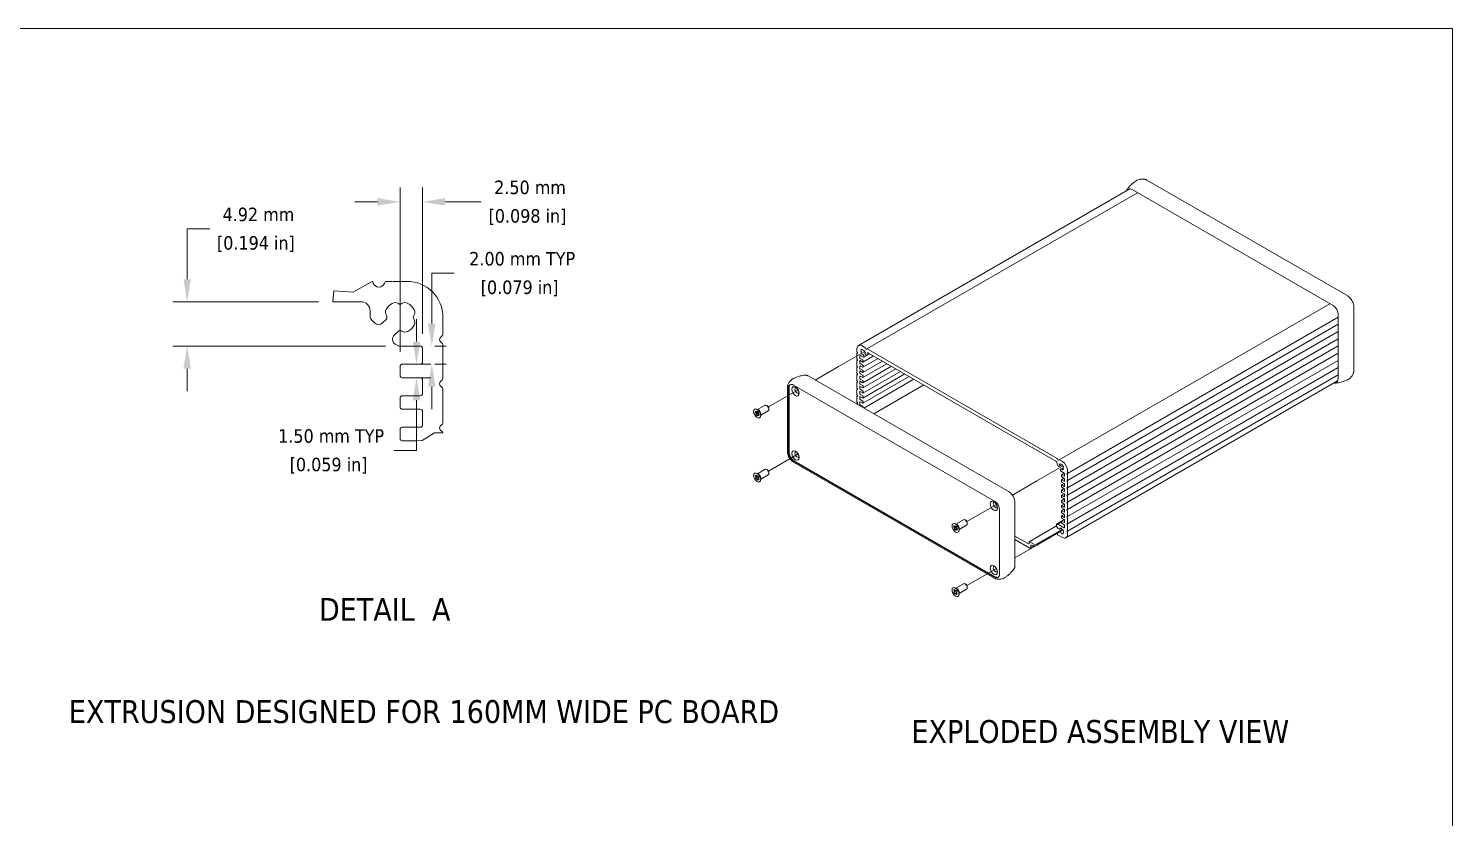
# Model space of a CAD drawing. Header units: millimetres. Extents: x 24 to 674, y 24 to 516.
# Drawn here: x 279.7 to 674.4, y 296.8 to 515.6 of the extents above; entities that cross this region are included whole.
import ezdxf

# ---------------------------------------------------------------- set-up
doc = ezdxf.new("R2010")
doc.units = ezdxf.units.MM
doc.header["$LTSCALE"] = 2.5
for name, color, linetype, lineweight in [('Break Line (ANSI)', 7, 'Continuous', 9), ('Dimension (ANSI)', 7, 'Continuous', 9), ('Sketch Geometry (ANSI)', 7, 'Continuous', 9), ('Symbol (ANSI)', 7, 'Continuous', 9), ('Tweak Trail (ANSI)', 7, 'Continuous', 9), ('Visible (ANSI)', 7, 'Continuous', 18)]:
    doc.layers.add(name, color=color, linetype=linetype, lineweight=lineweight)
doc.styles.add('Note Text (ANSI)', font='tahoma.ttf')
doc.styles.add('Text Style38', font='tahoma.ttf')
doc.dimstyles.new('Default - mm (ANSI)', dxfattribs={"dimscale": 2.5, "dimtxt": 1.5, "dimasz": 2.5, "dimexe": 1.6, "dimexo": 1.6002, "dimgap": 0.8, "dimtad": 0, "dimtih": 1, "dimtoh": 1, "dimrnd": 1e-08, "dimzin": 0, "dimdsep": 46, "dimtxsty": 'Note Text (ANSI)', "dimcen": 0.09, "dimdle": 10, "dimclrd": 256, "dimclre": 256, "dimclrt": 256, "dimadec": 1, "dimazin": 0, "dimtfac": 1, "dimtofl": 0, "dimtmove": 0, "dimatfit": 3, "dimfxl": 1, "dimtolj": 1, "dimtzin": 0, "dimlwd": -1, "dimlwe": -1, "dimarcsym": 0})

# ---------------------------------------------------------------- blocks, each defined once
blk = doc.blocks.new('*D18')
at = {"layer": 'Defpoints', "color": 0, "transparency": 16777216}
for p in [(323.64, 439.84), (364.04, 439.84), (382.64, 427.54)]:
    blk.add_point(p, dxfattribs=at)
at = {"layer": 'Dimension (ANSI)', "transparency": 16777216}
for p, q in [((323.64, 446.09), (323.64, 460.04)), ((323.64, 460.04), (329.89, 460.04)), ((360.04, 439.84), (319.64, 439.84)), ((378.64, 427.54), (319.64, 427.54)), ((323.64, 421.29), (323.64, 415.04))]:
    blk.add_line(p, q, dxfattribs=at)
for points in [[(322.6, 446.09), (324.68, 446.09), (323.64, 439.84)], [(322.6, 421.29), (324.68, 421.29), (323.64, 427.54)]]:
    blk.add_solid(points, dxfattribs=at)
at = {"layer": 'Dimension (ANSI)', "transparency": 16777216, "char_height": 3.75, "attachment_point": 2, "style": 'Note Text (ANSI)'}
for s, insert in [('\\A1; 4.92 mm', (342.69, 465.94)), ('\\A1;[0.194 in]', (342.69, 458.04))]:
    blk.add_mtext(s, dxfattribs=dict(at, insert=insert))
blk = doc.blocks.new('*D19')
at = {"layer": 'Defpoints', "color": 0, "transparency": 16777216}
for p in [(388.89, 467.53), (388.89, 426.92), (382.64, 421.92)]:
    blk.add_point(p, dxfattribs=at)
at = {"layer": 'Dimension (ANSI)', "transparency": 16777216}
for p, q in [((382.64, 425.92), (382.64, 471.53)), ((388.89, 430.92), (388.89, 471.53)), ((376.39, 467.53), (370.14, 467.53)), ((395.14, 467.53), (405.16, 467.53))]:
    blk.add_line(p, q, dxfattribs=at)
for points in [[(376.39, 468.57), (376.39, 466.49), (382.64, 467.53)], [(395.14, 468.57), (395.14, 466.49), (388.89, 467.53)]]:
    blk.add_solid(points, dxfattribs=at)
at = {"layer": 'Dimension (ANSI)', "transparency": 16777216, "char_height": 3.75, "attachment_point": 2, "style": 'Note Text (ANSI)'}
for s, insert in [('\\A1; 2.50 mm', (417.97, 473.44)), ('\\A1;[0.098 in]', (417.97, 465.53))]:
    blk.add_mtext(s, dxfattribs=dict(at, insert=insert))
blk = doc.blocks.new('*D20')
at = {"layer": 'Defpoints', "color": 0, "transparency": 16777216}
for p in [(388.27, 427.54), (388.27, 422.54), (391.43, 422.54)]:
    blk.add_point(p, dxfattribs=at)
at = {"layer": 'Dimension (ANSI)', "transparency": 16777216}
for p, q in [((391.43, 433.79), (391.43, 447.74)), ((391.43, 447.74), (397.68, 447.74)), ((392.27, 427.54), (395.43, 427.54)), ((392.27, 422.54), (395.43, 422.54)), ((391.43, 416.29), (391.43, 410.04))]:
    blk.add_line(p, q, dxfattribs=at)
for points in [[(390.39, 433.79), (392.48, 433.79), (391.43, 427.54)], [(390.39, 416.29), (392.48, 416.29), (391.43, 422.54)]]:
    blk.add_solid(points, dxfattribs=at)
at = {"layer": 'Dimension (ANSI)', "transparency": 16777216, "char_height": 3.75, "attachment_point": 2, "style": 'Note Text (ANSI)'}
for s, insert in [('\\A1; 2.00 mm TYP', (415.8, 453.65)), ('\\A1;[0.079 in]', (415.8, 445.74))]:
    blk.add_mtext(s, dxfattribs=dict(at, insert=insert))
blk = doc.blocks.new('*D21')
at = {"layer": 'Defpoints', "color": 0, "transparency": 16777216}
for p in [(383.27, 422.54), (383.27, 418.79), (387.21, 418.79)]:
    blk.add_point(p, dxfattribs=at)
at = {"layer": 'Dimension (ANSI)', "transparency": 16777216}
for p, q in [((387.21, 428.79), (387.21, 435.04)), ((387.27, 422.54), (391.21, 422.54)), ((387.27, 418.79), (391.21, 418.79)), ((387.21, 412.54), (387.21, 398.6)), ((387.21, 398.6), (380.96, 398.6))]:
    blk.add_line(p, q, dxfattribs=at)
for points in [[(386.17, 428.79), (388.25, 428.79), (387.21, 422.54)], [(386.17, 412.54), (388.25, 412.54), (387.21, 418.79)]]:
    blk.add_solid(points, dxfattribs=at)
at = {"layer": 'Dimension (ANSI)', "transparency": 16777216, "char_height": 3.75, "attachment_point": 2, "style": 'Note Text (ANSI)'}
for s, insert in [('\\A1; 1.50 mm TYP', (362.84, 404.5)), ('\\A1;[0.059 in]', (362.84, 396.6))]:
    blk.add_mtext(s, dxfattribs=dict(at, insert=insert))
blk = doc.blocks.new('Borders Default Border')
at = {"layer": 'Sketch Geometry (ANSI)', "flags": 128}
blk.add_lwpolyline([(9.65, 9.65), (9.65, 206.25), (269.75, 206.25), (269.75, 9.65), (9.65, 9.65)], dxfattribs=at)

msp = doc.modelspace()

# ---------------------------------------------------------------- linework, layer by layer
at = {"layer": 'Break Line (ANSI)'}
for p, q in [((364.043, 439.843), (364.29, 442.836)), ((364.29, 442.836), (369.634, 442.511)), ((369.634, 442.511), (373.065, 444.442)), ((373.065, 444.442), (374.905, 445.43)), ((380.364, 445.493), (380.819, 445.38)), ((380.819, 445.38), (380.961, 445.493)), ((392.174, 403.47), (388.736, 401.386)), ((394.537, 403.469), (392.174, 403.47)), ((388.736, 401.386), (387.014, 401.293))]:
    msp.add_line(p, q, dxfattribs=at)
at = {"layer": 'Tweak Trail (ANSI)'}
for p, q in [((511.282, 425.976), (504.211, 421.894)), ((504.211, 421.894), (497.719, 418.145)), ((492.959, 415.397), (484.774, 410.672)), ((492.959, 397.63), (484.774, 392.905)), ((566.26, 394.235), (559.189, 390.152)), ((559.189, 390.152), (552.386, 386.225)), ((547.936, 383.656), (539.752, 378.93)), ((566.26, 376.468), (559.189, 372.385)), ((559.189, 372.385), (553.031, 368.83)), ((547.936, 365.889), (539.752, 361.163))]:
    msp.add_line(p, q, dxfattribs=at)
at = {"layer": 'Visible (ANSI)'}
for p, q in [((584.959, 471.127), (509.712, 427.683)), ((512.052, 426.78), (587.054, 470.082)), ((641.263, 438.785), (585.578, 470.935)), ((645.308, 441.441), (589.623, 473.591)), ((380.364, 445.493), (378.902, 445.493)), ((384.566, 445.493), (380.961, 445.493)), ((371.841, 439.843), (364.043, 439.843)), ((640.363, 439.304), (565.361, 396.002)), ((647, 420.699), (647, 438.511)), ((374.341, 437.343), (374.341, 435.879)), ((374.81, 434.748), (375.56, 433.998)), ((377.823, 433.998), (378.775, 434.95)), ((394.541, 430.789), (394.541, 435.518)), ((642.677, 435.601), (567.609, 392.26)), ((642.677, 418.524), (642.677, 436.335)), ((382.098, 431.627), (381.033, 430.561)), ((642.677, 433.6), (567.609, 390.26)), ((642.677, 431.6), (567.609, 388.259)), ((381.34, 428.059), (381.817, 427.772)), ((382.641, 427.543), (388.266, 427.543)), ((388.891, 426.918), (388.891, 423.168)), ((394.541, 418.539), (394.541, 427.898)), ((509.299, 426.77), (509.299, 425.998)), ((511.511, 427.122), (510.71, 427.585)), ((512.115, 426.773), (564.82, 396.344)), ((642.677, 429.599), (567.609, 386.259)), ((642.677, 427.599), (567.609, 384.259)), ((388.266, 422.543), (383.266, 422.543)), ((509.299, 425.526), (509.299, 423.998)), ((509.299, 423.525), (509.299, 421.997)), ((509.325, 425.583), (509.427, 425.642)), ((509.325, 423.583), (509.427, 423.642)), ((510.098, 424.292), (510.098, 424.905)), ((510.098, 422.863), (510.098, 423.476)), ((510.186, 424.956), (510.982, 424.496)), ((510.894, 423.731), (510.186, 424.139)), ((510.186, 423.527), (510.894, 423.118)), ((510.894, 422.302), (510.186, 422.71)), ((510.956, 423.112), (513.907, 424.816)), ((510.956, 421.683), (515.145, 424.102)), ((510.956, 420.255), (516.382, 423.387)), ((510.956, 418.826), (517.619, 422.673)), ((510.982, 423.169), (510.982, 423.578)), ((511.209, 424.858), (511.059, 425.119)), ((511.098, 424.466), (511.166, 424.474)), ((512.842, 425.431), (511.209, 424.488)), ((511.529, 425.39), (511.663, 425.157)), ((511.983, 424.972), (512.089, 425.033)), ((512.81, 425.449), (512.089, 425.033)), ((512.156, 425.18), (512.156, 425.419)), ((512.509, 425.623), (564.425, 395.649)), ((642.677, 425.598), (567.609, 382.258)), ((642.677, 423.598), (567.609, 380.258)), ((382.641, 421.918), (382.641, 419.418)), ((383.266, 418.793), (388.266, 418.793)), ((495.755, 419.28), (551.44, 387.13)), ((509.299, 421.525), (509.299, 419.997)), ((509.299, 419.525), (509.299, 417.996)), ((509.325, 421.582), (509.427, 421.641)), ((509.325, 419.582), (509.427, 419.641)), ((510.098, 421.434), (510.098, 422.047)), ((510.098, 420.006), (510.098, 420.618)), ((510.098, 418.577), (510.098, 419.189)), ((510.186, 422.098), (510.894, 421.69)), ((510.894, 420.873), (510.186, 421.281)), ((510.186, 420.669), (510.894, 420.261)), ((510.894, 419.444), (510.186, 419.852)), ((510.186, 419.24), (510.894, 418.832)), ((510.894, 418.015), (510.186, 418.424)), ((510.956, 417.397), (518.857, 421.958)), ((510.956, 415.968), (520.094, 421.244)), ((510.956, 414.539), (521.332, 420.529)), ((510.956, 413.11), (522.569, 419.815)), ((510.956, 411.681), (523.807, 419.101)), ((510.982, 421.741), (510.982, 422.149)), ((510.982, 420.312), (510.982, 420.72)), ((510.982, 418.883), (510.982, 419.291)), ((642.677, 421.598), (567.609, 378.257)), ((642.677, 419.597), (567.609, 376.257)), ((388.891, 418.168), (388.891, 414.418)), ((394.541, 406.289), (394.541, 415.648)), ((490.038, 398.284), (490.038, 416.095)), ((490.296, 398.111), (490.296, 415.923)), ((490.472, 398.213), (490.472, 416.025)), ((491.71, 416.74), (547.394, 384.59)), ((509.299, 417.524), (509.299, 415.996)), ((509.299, 415.524), (509.299, 413.995)), ((509.325, 417.581), (509.427, 417.641)), ((509.325, 415.581), (509.427, 415.64)), ((510.098, 417.148), (510.098, 417.76)), ((510.098, 415.719), (510.098, 416.331)), ((510.098, 414.29), (510.098, 414.902)), ((510.186, 417.811), (510.894, 417.403)), ((510.894, 416.586), (510.186, 416.995)), ((510.186, 416.382), (510.894, 415.974)), ((510.894, 415.158), (510.186, 415.566)), ((510.186, 414.953), (510.894, 414.545)), ((510.982, 417.454), (510.982, 417.862)), ((510.982, 416.025), (510.982, 416.433)), ((510.982, 414.596), (510.982, 415.005)), ((511.173, 410.378), (525.044, 418.386)), ((527.825, 416.78), (513.954, 408.772)), ((567.222, 374.41), (642.534, 417.891)), ((382.641, 413.168), (382.641, 410.668)), ((388.266, 413.793), (383.266, 413.793)), ((481.753, 409.938), (483.848, 411.147)), ((484.462, 411.002), (484.285, 411.104)), ((509.299, 413.523), (509.299, 411.995)), ((509.299, 411.523), (509.299, 411.46)), ((509.325, 413.581), (509.427, 413.64)), ((509.325, 411.58), (509.427, 411.639)), ((510.098, 412.861), (510.098, 413.474)), ((510.098, 411.432), (510.098, 412.045)), ((510.894, 413.729), (510.186, 414.137)), ((510.186, 413.525), (510.894, 413.116)), ((510.894, 412.3), (510.186, 412.708)), ((510.186, 412.096), (510.894, 411.687)), ((510.894, 410.871), (510.186, 411.279)), ((510.982, 413.167), (510.982, 413.576)), ((510.982, 411.739), (510.982, 412.147)), ((510.982, 410.488), (510.982, 410.718)), ((383.266, 410.043), (388.266, 410.043)), ((388.891, 409.418), (388.891, 405.668)), ((481.404, 408.875), (481.103, 409.185)), ((481.233, 409.491), (481.533, 409.181)), ((481.286, 408.596), (481.404, 408.875)), ((481.404, 408.875), (481.938, 409.183)), ((481.964, 409.846), (481.514, 410.042)), ((481.533, 409.181), (481.652, 409.46)), ((481.533, 409.181), (481.806, 409.338)), ((481.733, 408.536), (481.615, 408.257)), ((481.733, 408.536), (482.006, 408.694)), ((482.034, 408.226), (481.733, 408.536)), ((481.981, 409.121), (481.863, 408.841)), ((481.863, 408.841), (482.163, 408.531)), ((482.654, 408.651), (482.598, 408.163)), ((482.628, 408.422), (484.723, 409.631)), ((484.904, 410.236), (484.904, 410.032)), ((382.641, 404.418), (382.641, 401.918)), ((388.266, 405.043), (383.266, 405.043)), ((383.266, 401.293), (387.014, 401.293)), ((547.394, 363.512), (491.71, 395.662)), ((547.415, 363.203), (491.73, 395.353)), ((547.571, 363.614), (491.887, 395.764)), ((564.779, 394.798), (564.779, 395.037)), ((565.424, 395.996), (566.225, 395.533)), ((481.387, 391.188), (481.125, 391.558)), ((481.198, 390.994), (481.387, 391.188)), ((481.331, 391.769), (481.594, 391.399)), ((481.387, 391.188), (481.89, 391.479)), ((481.673, 390.783), (481.484, 390.59)), ((481.964, 392.079), (481.514, 392.275)), ((481.594, 391.399), (481.783, 391.593)), ((481.594, 391.399), (481.837, 391.54)), ((481.673, 390.783), (481.927, 390.93)), ((481.935, 390.414), (481.673, 390.783)), ((481.753, 392.171), (483.848, 393.38)), ((482.069, 391.188), (481.88, 390.995)), ((481.88, 390.995), (482.142, 390.625)), ((482.654, 390.884), (482.598, 390.396)), ((482.628, 390.655), (484.723, 391.865)), ((484.462, 393.235), (484.285, 393.337)), ((484.904, 392.469), (484.904, 392.265)), ((564.951, 394.391), (564.845, 394.575)), ((565.406, 394.284), (565.271, 394.207)), ((566.024, 394.641), (565.406, 394.284)), ((565.725, 393.383), (565.876, 393.47)), ((565.836, 392.864), (565.768, 392.949)), ((566.494, 393.827), (565.876, 393.47)), ((566.748, 392.3), (565.952, 392.759)), ((565.952, 391.432), (565.952, 391.841)), ((566.711, 392.321), (565.978, 391.898)), ((566.711, 390.892), (565.978, 390.469)), ((566.041, 391.892), (566.748, 391.483)), ((566.748, 390.871), (566.041, 391.279)), ((566.836, 391.534), (566.836, 392.147)), ((567.635, 393.09), (567.635, 392.317)), ((567.635, 391.845), (567.635, 390.317)), ((565.952, 390.003), (565.952, 390.412)), ((565.952, 388.575), (565.952, 388.983)), ((565.952, 387.146), (565.952, 387.554)), ((566.711, 389.463), (565.978, 389.04)), ((566.711, 388.034), (565.978, 387.611)), ((566.041, 390.463), (566.748, 390.054)), ((566.748, 389.442), (566.041, 389.85)), ((566.041, 389.034), (566.748, 388.626)), ((566.748, 388.013), (566.041, 388.421)), ((566.041, 387.605), (566.748, 387.197)), ((566.748, 386.584), (566.041, 386.993)), ((566.836, 390.105), (566.836, 390.718)), ((566.836, 388.677), (566.836, 389.289)), ((566.836, 387.248), (566.836, 387.86)), ((567.635, 389.845), (567.635, 388.317)), ((567.635, 387.844), (567.635, 386.316)), ((553.031, 384.374), (553.031, 366.562)), ((565.952, 385.717), (565.952, 386.125)), ((565.952, 384.288), (565.952, 384.696)), ((565.952, 382.859), (565.952, 383.267)), ((566.711, 386.605), (565.978, 386.182)), ((566.711, 385.177), (565.978, 384.753)), ((566.711, 383.748), (565.978, 383.325)), ((566.041, 386.176), (566.748, 385.768)), ((566.748, 385.155), (566.041, 385.564)), ((566.041, 384.747), (566.748, 384.339)), ((566.748, 383.727), (566.041, 384.135)), ((566.041, 383.318), (566.748, 382.91)), ((566.836, 385.819), (566.836, 386.431)), ((566.836, 384.39), (566.836, 385.002)), ((566.836, 382.961), (566.836, 383.573)), ((567.635, 385.844), (567.635, 384.316)), ((567.635, 383.844), (567.635, 382.315)), ((536.731, 378.196), (538.825, 379.406)), ((539.439, 379.26), (539.263, 379.362)), ((548.809, 382.141), (548.809, 364.329)), ((565.952, 378.966), (564.645, 378.211)), ((565.952, 381.43), (565.952, 381.838)), ((565.952, 380.001), (565.952, 380.41)), ((565.952, 378.572), (565.952, 378.981)), ((566.711, 382.319), (565.978, 381.896)), ((566.711, 380.89), (565.978, 380.467)), ((566.711, 379.461), (565.978, 379.038)), ((566.748, 382.298), (566.041, 382.706)), ((566.041, 381.889), (566.748, 381.481)), ((566.748, 380.869), (566.041, 381.277)), ((566.041, 380.461), (566.748, 380.052)), ((566.748, 379.44), (566.041, 379.848)), ((566.041, 379.032), (566.748, 378.623)), ((566.836, 381.532), (566.836, 382.145)), ((566.836, 380.103), (566.836, 380.716)), ((566.836, 378.674), (566.836, 379.287)), ((567.635, 381.843), (567.635, 380.315)), ((567.635, 379.843), (567.635, 378.315)), ((536.381, 377.138), (536.081, 377.452)), ((536.215, 377.753), (536.514, 377.439)), ((536.259, 376.863), (536.381, 377.138)), ((536.381, 377.138), (536.913, 377.446)), ((536.942, 378.105), (536.491, 378.3)), ((536.514, 377.439), (536.636, 377.714)), ((536.514, 377.439), (536.785, 377.595)), ((536.708, 376.795), (536.586, 376.52)), ((536.708, 376.795), (536.979, 376.952)), ((537.007, 376.481), (536.708, 376.795)), ((536.963, 377.371), (536.841, 377.096)), ((536.841, 377.096), (537.141, 376.782)), ((537.632, 376.909), (537.576, 376.422)), ((537.606, 376.681), (539.7, 377.89)), ((539.881, 378.495), (539.881, 378.291)), ((557.056, 373.312), (564.62, 377.678)), ((557.494, 371.66), (564.62, 375.774)), ((558.252, 372.126), (566.182, 376.705)), ((564.62, 377.67), (564.62, 378.154)), ((564.62, 375.784), (564.62, 375.803)), ((564.947, 377.06), (564.645, 377.583)), ((564.708, 378.205), (564.818, 378.142)), ((566.225, 374.508), (564.922, 375.261)), ((564.99, 378.133), (565.952, 378.689)), ((565.375, 376.783), (565.01, 376.994)), ((565.15, 378.117), (566.748, 377.195)), ((565.199, 376.137), (565.889, 375.739)), ((565.457, 376.775), (565.915, 377.039)), ((566.748, 378.011), (566.041, 378.419)), ((566.46, 375.823), (566.551, 375.875)), ((566.836, 377.246), (566.836, 377.858)), ((567.635, 377.842), (567.635, 376.314)), ((567.635, 375.842), (567.635, 375.323)), ((553.031, 374.883), (556.81, 372.702)), ((557.218, 371.543), (553.031, 373.961)), ((556.99, 372.806), (556.99, 373.165)), ((557.216, 373.296), (558.047, 372.816)), ((557.281, 371.537), (557.494, 371.66)), ((557.52, 372.243), (557.52, 371.718)), ((558.047, 372.147), (557.7, 372.347)), ((536.361, 359.479), (536.121, 359.868)), ((536.145, 359.327), (536.361, 359.479)), ((536.358, 360.034), (536.598, 359.646)), ((536.361, 359.479), (536.848, 359.761)), ((536.942, 360.338), (536.491, 360.533)), ((536.598, 359.646), (536.815, 359.798)), ((536.598, 359.646), (536.831, 359.78)), ((536.624, 359.054), (536.874, 359.199)), ((536.731, 360.429), (538.825, 361.639)), ((537.077, 359.373), (536.861, 359.221)), ((536.861, 359.221), (537.101, 358.832)), ((537.606, 358.914), (539.7, 360.123)), ((539.439, 361.493), (539.263, 361.595)), ((539.881, 360.728), (539.881, 360.524)), ((536.624, 359.054), (536.407, 358.902)), ((536.864, 358.666), (536.624, 359.054)), ((537.632, 359.142), (537.576, 358.655))]:
    msp.add_line(p, q, dxfattribs=at)
for centre, radius, start, end in [((374.631, 444.868), 0.625, 16.31386, 64.02107), ((376.766, 445.493), 1.6, 196.31386, 343.68614), ((378.902, 444.868), 0.625, 90, 163.68614), ((384.566, 435.518), 9.975, 0, 90), ((371.841, 437.343), 2.5, 0, 90), ((382.666, 435.518), 4.45, 119.19337, 150.61261), ((381.276, 438.006), 1.6, 55.02338, 119.19337), ((382.666, 439.993), 0.825, 235.02338, 304.97662), ((384.057, 438.006), 1.6, 60.80663, 124.97662), ((382.666, 435.518), 4.45, 29.19337, 60.80663), ((375.941, 435.879), 1.6, 180, 225), ((380.183, 436.917), 1.6, 150.61261, 214.7826), ((378.191, 435.533), 0.825, 315, 34.7826), ((387.141, 435.518), 0.825, 145.02338, 214.97662), ((385.154, 436.908), 1.6, 325.02338, 29.19337), ((385.154, 434.128), 1.6, 330.80663, 34.97662), ((376.691, 435.129), 1.6, 225, 315), ((382.164, 429.43), 1.6, 135, 239), ((382.682, 431.043), 0.825, 55.2174, 135), ((384.065, 433.035), 1.6, 235.2174, 299.38739), ((382.666, 435.518), 4.45, 299.38739, 330.80663), ((393.916, 430.789), 0.625, 293.37987, 0), ((382.641, 429.143), 1.6, 239, 270), ((388.266, 426.918), 0.625, 0, 90), ((394.541, 429.343), 0.95, 113.37987, 246.62013), ((393.916, 427.898), 0.625, 0, 66.62013), ((383.266, 421.918), 0.625, 90, 180), ((388.266, 423.168), 0.625, 270, 0), ((383.266, 419.418), 0.625, 180, 270), ((388.266, 418.168), 0.625, 0, 90), ((393.916, 418.539), 0.625, 293.37987, 0), ((394.541, 417.093), 0.95, 113.37987, 246.62013), ((393.916, 415.648), 0.625, 0, 66.62013), ((383.266, 413.168), 0.625, 90, 180), ((383.266, 410.668), 0.625, 180, 270), ((388.266, 414.418), 0.625, 270, 0), ((388.266, 409.418), 0.625, 0, 90), ((383.266, 404.418), 0.625, 90, 180), ((388.266, 405.668), 0.625, 270, 0), ((394.541, 404.843), 0.95, 113.37987, 246.62013), ((393.916, 406.289), 0.625, 293.37987, 0), ((393.916, 403.398), 0.625, 6.57719, 66.62013), ((383.266, 401.918), 0.625, 180, 270)]:
    msp.add_arc(centre, radius, start, end, dxfattribs=at)
for centre, major_axis, start_param, end_param in [((585.578, 469.302), (-1, 1.732), 5.4977871, 6.6153126), ((641.263, 437.152), (-1, 1.732), 3.9269908, 5.4977871), ((510.71, 425.956), (-0.998, 1.728), 5.4977871, 7.0685835), ((510.627, 426.231), (-0.16, 0.277), 0.2758778, 1.3958553), ((510.978, 425.801), (-0.445, 0.771), 6.0073075, 6.5590631), ((510.782, 426.32), (-0.16, 0.277), 4.88733, 6.0073075), ((510.978, 426.531), (0.083, -0.143), 4.88733, 6.1082443), ((511.175, 426.093), (-0.16, 0.277), 4.9882667, 6.1082443), ((511.511, 427.02), (-0.063, 0.108), 4.2117214, 5.4977871), ((511.813, 426.948), (0.16, -0.277), 4.2117214, 6.7838529), ((512.115, 426.671), (-0.063, 0.108), 5.4977871, 6.7838529), ((509.387, 425.947), (0.063, -0.108), 3.9269908, 5.0897315), ((509.387, 425.475), (-0.063, 0.108), 5.9058428, 7.0685835), ((509.387, 423.946), (0.063, -0.108), 3.9269908, 5.0897315), ((509.387, 423.474), (-0.063, 0.108), 5.9058428, 7.0685835), ((509.299, 425.762), (0.095, -0.165), 5.9058428, 8.2313241), ((509.299, 423.761), (0.095, -0.165), 5.9058428, 8.2313241), ((510.186, 424.854), (-0.062, 0.108), 5.4977871, 7.0685835), ((510.186, 424.241), (-0.062, 0.108), 0.7853982, 2.3561945), ((510.186, 423.425), (-0.062, 0.108), 5.4977871, 7.0685835), ((510.186, 422.812), (-0.062, 0.108), 0.7853982, 2.3561945), ((510.627, 425.777), (-0.16, 0.277), 0.174941, 1.2949186), ((510.978, 425.801), (-0.445, 0.771), 1.2949186, 1.8432878), ((510.346, 426.166), (0.083, -0.143), 0.174941, 1.3958553), ((510.781, 425.509), (0.16, -0.277), 4.9848804, 6.104858), ((510.894, 423.629), (-0.063, 0.108), 3.9269908, 5.4977871), ((510.894, 423.221), (0.063, -0.108), 5.4977871, 7.0685835), ((510.976, 425.071), (-0.082, 0.143), 4.712389, 6.104858), ((510.982, 424.758), (0.16, -0.277), 5.4977871, 6.0388392), ((511.049, 424.765), (0.16, -0.277), 6.0388392, 7.8539816), ((510.978, 425.801), (0.445, -0.771), 1.2983049, 1.8466741), ((511.611, 425.438), (-0.083, 0.143), 0.1783273, 1.5707963), ((511.33, 425.826), (0.16, -0.277), 0.1783273, 1.2983049), ((511.823, 425.249), (0.16, -0.277), 4.712389, 6.2831853), ((511.929, 425.311), (0.16, -0.277), 0, 0.7853982), ((512.509, 425.215), (-0.25, 0.433), 5.4977871, 7.0685835), ((509.387, 421.946), (0.063, -0.108), 3.9269908, 5.0897315), ((509.387, 421.474), (-0.063, 0.108), 5.9058428, 7.0685835), ((509.387, 419.946), (0.063, -0.108), 3.9269908, 5.0897315), ((509.387, 419.473), (-0.063, 0.108), 5.9058428, 7.0685835), ((509.299, 421.761), (0.095, -0.165), 5.9058428, 8.2313241), ((509.299, 419.761), (0.095, -0.165), 5.9058428, 8.2313241), ((510.186, 421.996), (-0.062, 0.108), 5.4977871, 7.0685835), ((510.186, 421.383), (-0.062, 0.108), 0.7853982, 2.3561945), ((510.186, 420.567), (-0.062, 0.108), 5.4977871, 7.0685835), ((510.186, 419.955), (-0.062, 0.108), 0.7853982, 2.3561945), ((510.186, 419.138), (-0.062, 0.108), 5.4977871, 7.0685835), ((510.186, 418.526), (-0.062, 0.108), 0.7853982, 2.3561945), ((510.894, 422.2), (-0.063, 0.108), 3.9269908, 5.4977871), ((510.894, 421.792), (0.063, -0.108), 5.4977871, 7.0685835), ((510.894, 420.771), (-0.063, 0.108), 3.9269908, 5.4977871), ((510.894, 420.363), (0.063, -0.108), 5.4977871, 7.0685835), ((510.894, 419.342), (-0.063, 0.108), 3.9269908, 5.4977871), ((510.894, 418.934), (0.062, -0.108), 5.4977871, 7.0685835), ((641.263, 419.34), (1, -1.732), 5.951058, 7.0685835), ((491.71, 415.107), (-1, 1.732), 5.4977871, 7.0685835), ((491.887, 415.209), (-1, 1.732), 0.0885038, 0.7853982), ((492.698, 415.246), (-0.437, 0.758), 5.989656, 9.7183073), ((493.301, 415.594), (0.438, -0.758), 4.1803734, 5.2444045), ((509.387, 417.945), (0.063, -0.108), 3.9269908, 5.0897315), ((509.387, 417.473), (-0.063, 0.108), 5.9058428, 7.0685835), ((509.387, 415.945), (0.063, -0.108), 3.9269908, 5.0897315), ((509.387, 415.473), (-0.063, 0.108), 5.9058428, 7.0685835), ((509.299, 417.76), (0.095, -0.165), 5.9058428, 8.2313241), ((509.299, 415.76), (0.095, -0.165), 5.9058428, 8.2313241), ((510.186, 417.709), (-0.062, 0.108), 5.4977871, 7.0685835), ((510.186, 417.097), (-0.062, 0.108), 0.7853982, 2.3561945), ((510.186, 416.28), (-0.063, 0.108), 5.4977871, 7.0685835), ((510.186, 415.668), (-0.062, 0.108), 0.7853982, 2.3561945), ((510.186, 414.851), (-0.062, 0.108), 5.4977871, 7.0685835), ((510.894, 417.913), (-0.063, 0.108), 3.9269908, 5.4977871), ((510.894, 417.505), (0.062, -0.108), 5.4977871, 7.0685835), ((510.894, 416.484), (-0.063, 0.108), 3.9269908, 5.4977871), ((510.894, 416.076), (0.062, -0.108), 5.4977871, 7.0685835), ((510.894, 415.056), (-0.063, 0.108), 3.9269908, 5.4977871), ((510.894, 414.647), (0.063, -0.108), 5.4977871, 7.0685835), ((484.285, 410.389), (-0.437, 0.758), 3.1415927, 6.2831853), ((484.462, 410.491), (-0.313, 0.541), 3.9269908, 5.4977871), ((509.387, 413.944), (0.063, -0.108), 3.9269908, 5.0897315), ((509.387, 413.472), (-0.063, 0.108), 5.9058428, 7.0685835), ((509.387, 411.944), (0.063, -0.108), 3.9269908, 5.0897315), ((509.387, 411.472), (-0.062, 0.108), 5.9058428, 7.0685835), ((509.299, 413.759), (0.095, -0.165), 5.9058428, 8.2313241), ((509.299, 411.759), (0.095, -0.165), 5.9058428, 8.2313241), ((510.186, 414.239), (-0.062, 0.108), 0.7853982, 2.3561945), ((510.186, 413.423), (-0.063, 0.108), 5.4977871, 7.0685835), ((510.186, 412.81), (-0.062, 0.108), 0.7853982, 2.3561945), ((510.186, 411.994), (-0.062, 0.108), 5.4977871, 7.0685835), ((510.186, 411.381), (-0.062, 0.108), 0.7853982, 2.3561945), ((510.894, 413.627), (-0.063, 0.108), 3.9269908, 5.4977871), ((510.894, 413.218), (0.062, -0.108), 5.4977871, 7.0685835), ((510.894, 412.198), (-0.063, 0.108), 3.9269908, 5.4977871), ((510.894, 411.79), (0.063, -0.108), 5.4977871, 7.0685835), ((510.894, 410.769), (-0.063, 0.108), 3.9269908, 5.4977871), ((481.633, 408.858), (-0.375, 0.65), 0.071556, 0.7512298), ((481.633, 408.858), (-0.375, 0.65), 1.6423523, 2.3220262), ((481.633, 408.858), (0.375, -0.65), 1.6423523, 2.3220262), ((482.04, 409.093), (-0.438, 0.758), 3.803571, 5.6212069), ((481.633, 408.858), (0.375, -0.65), 0.071556, 0.7512298), ((491.71, 397.295), (-1, 1.732), 0.7853982, 2.3561945), ((491.887, 397.397), (-1, 1.732), 0.7853982, 2.3561945), ((492.698, 397.479), (-0.437, 0.758), 5.989656, 9.7183073), ((493.301, 397.827), (0.438, -0.758), 4.1803734, 5.2444045), ((564.425, 395.241), (-0.25, 0.433), 3.9269908, 5.4977871), ((565.005, 394.667), (-0.16, 0.277), 0.7853982, 1.5707963), ((564.82, 396.242), (0.062, -0.108), 1.0701287, 2.3561945), ((565.122, 396.17), (0.16, -0.277), 4.2117214, 6.7838529), ((565.424, 395.894), (-0.063, 0.108), 5.4977871, 6.7838529), ((565.605, 394.49), (-0.16, 0.277), 0.2724914, 1.392469), ((565.956, 394.059), (-0.445, 0.771), 6.0073075, 6.5556768), ((565.759, 394.579), (-0.16, 0.277), 4.88733, 6.0073075), ((565.956, 394.79), (0.083, -0.143), 4.88733, 6.1082443), ((566.225, 393.904), (0.997, -1.728), 0.7853982, 2.3561945), ((481.633, 391.091), (-0.375, 0.65), 6.1035832, 6.783257), ((481.633, 391.091), (-0.375, 0.65), 1.3911942, 2.0708681), ((481.633, 391.091), (0.375, -0.65), 1.3911942, 2.0708681), ((482.04, 391.326), (-0.438, 0.758), 3.803571, 5.6212069), ((484.285, 392.622), (-0.438, 0.758), 3.1415927, 6.2831853), ((484.462, 392.724), (-0.313, 0.541), 3.9269908, 5.4977871), ((565.111, 394.484), (0.16, -0.277), 4.712389, 6.2831853), ((565.323, 394.427), (0.083, -0.143), 0, 1.392469), ((565.885, 393.106), (-0.16, 0.277), 0, 1.8151424), ((565.952, 393.02), (-0.16, 0.277), 1.8151424, 2.3561945), ((565.958, 393.327), (-0.083, 0.143), 4.8907163, 6.2831853), ((566.041, 391.789), (-0.063, 0.108), 5.4977871, 7.0685835), ((566.041, 391.381), (-0.062, 0.108), 0.7853982, 2.3561945), ((566.153, 394.352), (-0.16, 0.277), 4.9882667, 6.1082443), ((566.154, 393.54), (0.16, -0.277), 4.8907163, 6.0106939), ((565.956, 394.059), (-0.445, 0.771), 4.4365112, 4.9882667), ((565.956, 394.059), (0.445, -0.771), 6.0106939, 6.5590631), ((566.589, 393.694), (-0.083, 0.143), 0.174941, 1.3958553), ((566.308, 394.083), (0.16, -0.277), 0.174941, 1.2949186), ((566.308, 393.629), (0.16, -0.277), 0.2758778, 1.3958553), ((566.748, 392.198), (-0.063, 0.108), 3.9269908, 5.4977871), ((566.748, 391.585), (0.062, -0.108), 5.4977871, 7.0685835), ((566.748, 390.769), (-0.063, 0.108), 3.9269908, 5.4977871), ((567.635, 392.081), (-0.095, 0.165), 5.9058428, 8.2313241), ((567.547, 392.368), (0.063, -0.108), 5.9058428, 7.0685835), ((567.547, 391.896), (0.063, -0.108), 0.7853982, 1.9481388), ((481.633, 391.091), (0.375, -0.65), 6.1035832, 6.783257), ((566.041, 390.361), (-0.063, 0.108), 5.4977871, 7.0685835), ((566.041, 389.952), (-0.062, 0.108), 0.7853982, 2.3561945), ((566.041, 388.932), (-0.063, 0.108), 5.4977871, 7.0685835), ((566.041, 388.523), (-0.062, 0.108), 0.7853982, 2.3561945), ((566.041, 387.503), (-0.062, 0.108), 5.4977871, 7.0685835), ((566.041, 387.095), (-0.062, 0.108), 0.7853982, 2.3561945), ((566.748, 390.156), (0.062, -0.108), 5.4977871, 7.0685835), ((566.748, 389.34), (-0.063, 0.108), 3.9269908, 5.4977871), ((566.748, 388.728), (0.063, -0.108), 5.4977871, 7.0685835), ((566.748, 387.911), (-0.063, 0.108), 3.9269908, 5.4977871), ((566.748, 387.299), (0.062, -0.108), 5.4977871, 7.0685835), ((567.635, 390.081), (-0.095, 0.165), 5.9058428, 8.2313241), ((567.635, 388.081), (-0.095, 0.165), 5.9058428, 8.2313241), ((567.547, 390.368), (0.062, -0.108), 5.9058428, 7.0685835), ((567.547, 389.896), (0.063, -0.108), 0.7853982, 1.9481388), ((567.547, 388.368), (0.063, -0.108), 5.9058428, 7.0685835), ((567.547, 387.895), (0.063, -0.108), 0.7853982, 1.9481388), ((547.675, 383.505), (-0.437, 0.758), 5.989656, 9.7183073), ((547.394, 382.957), (1, -1.732), 0.7853982, 2.3561945), ((548.278, 383.853), (0.438, -0.758), 4.1803734, 5.2444045), ((566.041, 386.074), (-0.063, 0.108), 5.4977871, 7.0685835), ((566.041, 385.666), (-0.062, 0.108), 0.7853982, 2.3561945), ((566.041, 384.645), (-0.062, 0.108), 5.4977871, 7.0685835), ((566.041, 384.237), (-0.062, 0.108), 0.7853982, 2.3561945), ((566.041, 383.216), (-0.062, 0.108), 5.4977871, 7.0685835), ((566.748, 386.482), (-0.063, 0.108), 3.9269908, 5.4977871), ((566.748, 385.87), (0.062, -0.108), 5.4977871, 7.0685835), ((566.748, 385.053), (-0.063, 0.108), 3.9269908, 5.4977871), ((566.748, 384.441), (0.062, -0.108), 5.4977871, 7.0685835), ((566.748, 383.625), (-0.063, 0.108), 3.9269908, 5.4977871), ((566.748, 383.012), (0.062, -0.108), 5.4977871, 7.0685835), ((567.635, 386.08), (-0.095, 0.165), 5.9058428, 8.2313241), ((567.635, 384.08), (-0.095, 0.165), 5.9058428, 8.2313241), ((567.547, 386.367), (0.063, -0.108), 5.9058428, 7.0685835), ((567.547, 385.895), (0.063, -0.108), 0.7853982, 1.9481388), ((567.547, 384.367), (0.063, -0.108), 5.9058428, 7.0685835), ((567.547, 383.895), (0.063, -0.108), 0.7853982, 1.9481388), ((539.263, 378.648), (-0.437, 0.758), 3.1415927, 6.2831853), ((539.439, 378.75), (-0.313, 0.541), 3.9269908, 5.4977871), ((566.041, 382.808), (-0.062, 0.108), 0.7853982, 2.3561945), ((566.041, 381.787), (-0.063, 0.108), 5.4977871, 7.0685835), ((566.041, 381.379), (-0.062, 0.108), 0.7853982, 2.3561945), ((566.041, 380.359), (-0.063, 0.108), 5.4977871, 7.0685835), ((566.041, 379.95), (-0.062, 0.108), 0.7853982, 2.3561945), ((566.041, 378.93), (-0.063, 0.108), 5.4977871, 7.0685835), ((566.748, 382.196), (-0.063, 0.108), 3.9269908, 5.4977871), ((566.748, 381.583), (0.062, -0.108), 5.4977871, 7.0685835), ((566.748, 380.767), (-0.063, 0.108), 3.9269908, 5.4977871), ((566.748, 380.154), (0.062, -0.108), 5.4977871, 7.0685835), ((566.748, 379.338), (-0.063, 0.108), 3.9269908, 5.4977871), ((567.635, 382.079), (-0.095, 0.165), 5.9058428, 8.2313241), ((567.635, 380.079), (-0.095, 0.165), 5.9058428, 8.2313241), ((567.547, 382.366), (0.063, -0.108), 5.9058428, 7.0685835), ((567.547, 381.894), (0.063, -0.108), 0.7853982, 1.9481388), ((567.547, 380.366), (0.063, -0.108), 5.9058428, 7.0685835), ((567.547, 379.894), (0.063, -0.108), 0.7853982, 1.9481388), ((536.611, 377.117), (-0.375, 0.65), 0.058604, 0.7382778), ((536.611, 377.117), (-0.375, 0.65), 1.6294003, 2.3090742), ((536.611, 377.117), (0.375, -0.65), 1.6294003, 2.3090742), ((537.018, 377.352), (-0.438, 0.758), 3.803571, 5.6212069), ((536.611, 377.117), (0.375, -0.65), 0.058604, 0.7382778), ((564.708, 378.103), (-0.063, 0.108), 5.4977871, 7.0685835), ((564.708, 377.619), (-0.062, 0.108), 0.7853982, 1.5707963), ((564.708, 375.733), (-0.062, 0.108), 0.7853982, 2.0714639), ((564.62, 375.435), (-0.16, 0.277), 4.2117214, 5.2130566), ((564.818, 378.403), (0.16, -0.277), 5.4977871, 6.321247), ((564.922, 375.363), (-0.062, 0.108), 1.0701287, 2.3561945), ((565.01, 377.096), (-0.062, 0.108), 1.5707963, 2.3561945), ((565.15, 377.856), (-0.16, 0.277), 5.4977871, 6.321247), ((565.375, 376.918), (0.082, -0.143), 5.4977871, 7.2711781), ((565.711, 376.803), (-0.16, 0.277), 6.1512006, 7.2711781), ((565.956, 376.292), (-0.445, 0.771), 5.6233351, 6.1512006), ((565.905, 376.783), (-0.16, 0.277), 4.5033576, 5.6233351), ((565.889, 375.604), (0.082, -0.143), 1.6399848, 2.3561945), ((566.041, 378.521), (-0.062, 0.108), 0.7853982, 2.3561945), ((566.114, 375.773), (0.16, -0.277), 4.7815774, 5.901555), ((566.193, 376.833), (-0.082, 0.143), 1.3617649, 2.5826792), ((565.956, 376.292), (0.445, -0.771), 5.901555, 6.1750906), ((566.27, 376.403), (-0.16, 0.277), 4.6042943, 5.7242718), ((566.225, 376.137), (0.998, -1.728), 5.4977871, 7.0685835), ((566.209, 375.784), (0.16, -0.277), 6.1750906, 7.2950682), ((566.543, 375.68), (-0.083, 0.143), 6.0741539, 7.2950682), ((565.956, 376.292), (-0.445, 0.771), 4.0525388, 4.6042943), ((566.356, 376.12), (0.16, -0.277), 6.0741539, 7.1941314), ((566.748, 378.726), (0.063, -0.108), 5.4977871, 7.0685835), ((566.748, 377.909), (-0.063, 0.108), 3.9269908, 5.4977871), ((566.748, 377.297), (0.062, -0.108), 5.4977871, 7.0685835), ((567.635, 378.078), (-0.095, 0.165), 5.9058428, 8.2313241), ((567.635, 376.078), (-0.095, 0.165), 5.9058428, 8.2313241), ((567.547, 378.366), (0.062, -0.108), 5.9058428, 7.0685835), ((567.547, 377.893), (0.062, -0.108), 0.7853982, 1.9481388), ((567.547, 376.365), (0.063, -0.108), 5.9058428, 7.0685835), ((567.547, 375.893), (0.063, -0.108), 0.7853982, 1.9481388), ((556.81, 372.91), (0.127, -0.221), 5.4977871, 7.0685835), ((557.216, 373.035), (-0.16, 0.277), 5.4977871, 7.0685835), ((557.218, 371.645), (0.062, -0.108), 5.4977871, 6.7838529), ((557.52, 371.369), (-0.16, 0.277), 5.7825177, 6.7838529), ((557.432, 371.769), (0.063, -0.108), 5.7825177, 7.0685835), ((557.7, 372.138), (-0.127, 0.221), 5.4977871, 7.0685835), ((558.047, 372.481), (0.205, -0.355), 5.4977871, 8.6393798), ((547.675, 365.738), (-0.437, 0.758), 5.989656, 9.7183073), ((547.394, 365.145), (1, -1.732), 5.4977871, 7.0685835), ((547.571, 365.247), (1, -1.732), 5.4977871, 6.1946815), ((548.278, 366.086), (0.438, -0.758), 4.1803734, 5.2444045), ((536.611, 359.35), (-0.375, 0.65), 5.9944923, 6.6741662), ((536.611, 359.35), (-0.375, 0.65), 1.2821034, 1.9617772), ((536.611, 359.35), (0.375, -0.65), 1.2821034, 1.9617772), ((537.018, 359.585), (-0.438, 0.758), 3.803571, 5.6212069), ((539.263, 360.881), (-0.438, 0.758), 3.1415927, 6.2831853), ((539.439, 360.983), (-0.313, 0.541), 3.9269908, 5.4977871), ((536.611, 359.35), (0.375, -0.65), 5.9944923, 6.6741662)]:
    msp.add_ellipse(centre, major_axis=major_axis, ratio=0.5773503, start_param=start_param, end_param=end_param, dxfattribs=at)
for centre, major_axis in [((492.24, 414.982), (0.719, -1.245)), ((481.633, 408.858), (-0.688, 1.191)), ((492.24, 397.215), (0.719, -1.245)), ((481.633, 391.091), (0.687, -1.191)), ((547.218, 383.241), (0.719, -1.245)), ((536.611, 377.117), (-0.688, 1.191)), ((547.218, 365.474), (0.719, -1.245)), ((536.611, 359.35), (0.688, -1.191))]:
    msp.add_ellipse(centre, major_axis=major_axis, ratio=0.5773503, dxfattribs=at)
for points, knots in [([(589.122, 473.794), (589.012, 473.82), (588.895, 473.841), (588.644, 473.87), (588.511, 473.878), (588.231, 473.877), (588.085, 473.868), (587.782, 473.827), (587.627, 473.795), (587.313, 473.707), (587.156, 473.65), (587.001, 473.581)], [5.00500666, 5.00500666, 5.00500666, 5.00500666, 5.09179934, 5.09179934, 5.17859203, 5.17859203, 5.26538471, 5.26538471, 5.35217739, 5.35217739, 5.43897008, 5.43897008, 5.43897008, 5.43897008]), ([(589.623, 473.591), (589.59, 473.61), (589.556, 473.628), (589.489, 473.663), (589.456, 473.678), (589.388, 473.708), (589.355, 473.722), (589.288, 473.747), (589.255, 473.758), (589.188, 473.778), (589.155, 473.787), (589.122, 473.794)], [4.71238898, 4.71238898, 4.71238898, 4.71238898, 4.77091252, 4.77091252, 4.82943605, 4.82943605, 4.88795959, 4.88795959, 4.94648312, 4.94648312, 5.00500666, 5.00500666, 5.00500666, 5.00500666]), ([(584.238, 471.068), (584.207, 471.025), (584.179, 470.979), (584.13, 470.882), (584.109, 470.83), (584.072, 470.722), (584.056, 470.666), (584.044, 470.604), (584.043, 470.601), (584.042, 470.598)], [5.75325252, 5.75325252, 5.75325252, 5.75325252, 5.85923908, 5.85923908, 5.96522564, 5.96522564, 6.07121219, 6.07121219, 6.07676404, 6.07676404, 6.07676404, 6.07676404]), ([(586.88, 473.516), (586.66, 473.381), (586.446, 473.237), (586.034, 472.935), (585.837, 472.777), (585.461, 472.45), (585.283, 472.282), (584.947, 471.94), (584.79, 471.766), (584.498, 471.417), (584.362, 471.242), (584.238, 471.068)], [5.51352427, 5.51352427, 5.51352427, 5.51352427, 5.56146992, 5.56146992, 5.60941557, 5.60941557, 5.65736122, 5.65736122, 5.70530687, 5.70530687, 5.75325252, 5.75325252, 5.75325252, 5.75325252]), ([(587.001, 473.581), (586.993, 473.577), (586.985, 473.573), (586.968, 473.565), (586.96, 473.561), (586.943, 473.553), (586.935, 473.548), (586.919, 473.54), (586.911, 473.535), (586.895, 473.526), (586.887, 473.521), (586.88, 473.516)], [5.438970075, 5.438970075, 5.438970075, 5.438970075, 5.453880915, 5.453880915, 5.468791755, 5.468791755, 5.483702595, 5.483702595, 5.498613435, 5.498613435, 5.513524275, 5.513524275, 5.513524275, 5.513524275]), ([(647, 438.511), (647, 438.718), (646.972, 438.94), (646.862, 439.393), (646.781, 439.623), (646.573, 440.073), (646.447, 440.291), (646.162, 440.695), (646.003, 440.881), (645.666, 441.202), (645.488, 441.337), (645.308, 441.441)], [3.1415927, 3.1415927, 3.1415927, 3.1415927, 3.4557519, 3.4557519, 3.7699112, 3.7699112, 4.0840704, 4.0840704, 4.3982297, 4.3982297, 4.712389, 4.712389, 4.712389, 4.712389]), ([(491.358, 418.361), (491.366, 418.367), (491.373, 418.372), (491.388, 418.382), (491.396, 418.387), (491.411, 418.397), (491.419, 418.402), (491.435, 418.412), (491.443, 418.416), (491.459, 418.426), (491.467, 418.43), (491.475, 418.434)], [0.726581095, 0.726581095, 0.726581095, 0.726581095, 0.741491935, 0.741491935, 0.756402775, 0.756402775, 0.771313615, 0.771313615, 0.786224454, 0.786224454, 0.801135294, 0.801135294, 0.801135294, 0.801135294]), ([(491.475, 418.434), (491.702, 418.557), (491.933, 418.671), (492.401, 418.876), (492.637, 418.968), (493.107, 419.13), (493.342, 419.2), (493.806, 419.319), (494.035, 419.369), (494.484, 419.447), (494.703, 419.477), (494.916, 419.498)], [0.80113529, 0.80113529, 0.80113529, 0.80113529, 0.84908094, 0.84908094, 0.89702659, 0.89702659, 0.94497224, 0.94497224, 0.99291789, 0.99291789, 1.04086354, 1.04086354, 1.04086354, 1.04086354]), ([(494.916, 419.498), (494.968, 419.503), (495.022, 419.504), (495.131, 419.498), (495.186, 419.491), (495.298, 419.469), (495.355, 419.454), (495.469, 419.417), (495.526, 419.394), (495.64, 419.342), (495.698, 419.313), (495.755, 419.28)], [1.04086354, 1.04086354, 1.04086354, 1.04086354, 1.1468501, 1.1468501, 1.25283665, 1.25283665, 1.35882321, 1.35882321, 1.46480977, 1.46480977, 1.57079633, 1.57079633, 1.57079633, 1.57079633]), ([(645.564, 418.36), (645.572, 418.364), (645.58, 418.369), (645.596, 418.378), (645.604, 418.382), (645.619, 418.392), (645.627, 418.397), (645.642, 418.407), (645.65, 418.412), (645.665, 418.422), (645.673, 418.428), (645.68, 418.433)], [2.340457359, 2.340457359, 2.340457359, 2.340457359, 2.355368199, 2.355368199, 2.370279039, 2.370279039, 2.385189879, 2.385189879, 2.400100719, 2.400100719, 2.415011559, 2.415011559, 2.415011559, 2.415011559]), ([(645.68, 418.433), (645.817, 418.532), (645.945, 418.64), (646.179, 418.867), (646.284, 418.986), (646.471, 419.228), (646.552, 419.35), (646.693, 419.592), (646.752, 419.711), (646.852, 419.943), (646.893, 420.055), (646.926, 420.163)], [2.41501156, 2.41501156, 2.41501156, 2.41501156, 2.50180424, 2.50180424, 2.58859693, 2.58859693, 2.67538961, 2.67538961, 2.76218229, 2.76218229, 2.84897497, 2.84897497, 2.84897497, 2.84897497]), ([(646.926, 420.163), (646.936, 420.195), (646.945, 420.228), (646.96, 420.296), (646.967, 420.33), (646.979, 420.401), (646.984, 420.437), (646.992, 420.51), (646.995, 420.547), (646.999, 420.622), (647, 420.66), (647, 420.699)], [2.84897497, 2.84897497, 2.84897497, 2.84897497, 2.90749851, 2.90749851, 2.96602205, 2.96602205, 3.02454558, 3.02454558, 3.08306912, 3.08306912, 3.14159265, 3.14159265, 3.14159265, 3.14159265]), ([(490.038, 416.095), (490.038, 416.134), (490.039, 416.172), (490.043, 416.248), (490.046, 416.285), (490.054, 416.358), (490.059, 416.393), (490.071, 416.464), (490.078, 416.498), (490.094, 416.566), (490.103, 416.599), (490.113, 416.631)], [0, 0, 0, 0, 0.05852354, 0.05852354, 0.11704707, 0.11704707, 0.17557061, 0.17557061, 0.23409414, 0.23409414, 0.29261768, 0.29261768, 0.29261768, 0.29261768]), ([(490.113, 416.631), (490.146, 416.739), (490.186, 416.851), (490.286, 417.083), (490.346, 417.202), (490.486, 417.444), (490.568, 417.566), (490.754, 417.808), (490.86, 417.927), (491.093, 418.154), (491.221, 418.262), (491.358, 418.361)], [0.29261768, 0.29261768, 0.29261768, 0.29261768, 0.37941036, 0.37941036, 0.46620305, 0.46620305, 0.55299573, 0.55299573, 0.63978841, 0.63978841, 0.72658109, 0.72658109, 0.72658109, 0.72658109]), ([(641.618, 417.362), (641.621, 417.361), (641.624, 417.36), (641.683, 417.34), (641.74, 417.325), (641.852, 417.303), (641.907, 417.296), (642.016, 417.29), (642.07, 417.291), (642.122, 417.296)], [1.7772176, 1.7772176, 1.7772176, 1.7772176, 1.78276944, 1.78276944, 1.888756, 1.888756, 1.99474256, 1.99474256, 2.10072911, 2.10072911, 2.10072911, 2.10072911]), ([(642.122, 417.296), (642.335, 417.317), (642.555, 417.347), (643.003, 417.425), (643.232, 417.475), (643.696, 417.594), (643.931, 417.664), (644.402, 417.826), (644.638, 417.918), (645.105, 418.124), (645.337, 418.237), (645.564, 418.36)], [2.10072911, 2.10072911, 2.10072911, 2.10072911, 2.14867476, 2.14867476, 2.19662041, 2.19662041, 2.24456606, 2.24456606, 2.29251171, 2.29251171, 2.34045736, 2.34045736, 2.34045736, 2.34045736]), ([(491.73, 395.353), (491.551, 395.457), (491.373, 395.592), (491.035, 395.913), (490.876, 396.099), (490.591, 396.503), (490.465, 396.722), (490.258, 397.171), (490.176, 397.401), (490.067, 397.854), (490.038, 398.076), (490.038, 398.284)], [4.712389, 4.712389, 4.712389, 4.712389, 5.0265482, 5.0265482, 5.3407075, 5.3407075, 5.6548668, 5.6548668, 5.969026, 5.969026, 6.2831853, 6.2831853, 6.2831853, 6.2831853]), ([(551.44, 387.13), (551.609, 387.032), (551.776, 386.905), (552.093, 386.603), (552.243, 386.428), (552.511, 386.048), (552.63, 385.843), (552.825, 385.421), (552.901, 385.204), (553.004, 384.778), (553.031, 384.569), (553.031, 384.374)], [1.5707963, 1.5707963, 1.5707963, 1.5707963, 1.8849556, 1.8849556, 2.1991149, 2.1991149, 2.5132741, 2.5132741, 2.8274334, 2.8274334, 3.1415927, 3.1415927, 3.1415927, 3.1415927]), ([(547.916, 363), (547.883, 363.007), (547.85, 363.016), (547.784, 363.036), (547.75, 363.047), (547.684, 363.072), (547.65, 363.086), (547.583, 363.116), (547.549, 363.132), (547.482, 363.166), (547.449, 363.184), (547.415, 363.203)], [4.4197713, 4.4197713, 4.4197713, 4.4197713, 4.47829484, 4.47829484, 4.53681837, 4.53681837, 4.59534191, 4.59534191, 4.65386544, 4.65386544, 4.71238898, 4.71238898, 4.71238898, 4.71238898]), ([(550.037, 363.213), (549.883, 363.144), (549.725, 363.087), (549.412, 362.999), (549.256, 362.967), (548.954, 362.926), (548.807, 362.917), (548.527, 362.916), (548.394, 362.924), (548.144, 362.953), (548.026, 362.974), (547.916, 363)], [3.98580789, 3.98580789, 3.98580789, 3.98580789, 4.07260057, 4.07260057, 4.15939325, 4.15939325, 4.24618594, 4.24618594, 4.33297862, 4.33297862, 4.4197713, 4.4197713, 4.4197713, 4.4197713]), ([(550.159, 363.278), (550.151, 363.273), (550.143, 363.268), (550.127, 363.259), (550.119, 363.254), (550.103, 363.246), (550.095, 363.241), (550.079, 363.233), (550.07, 363.229), (550.054, 363.221), (550.046, 363.217), (550.037, 363.213)], [3.911253686, 3.911253686, 3.911253686, 3.911253686, 3.926164526, 3.926164526, 3.941075366, 3.941075366, 3.955986206, 3.955986206, 3.970897046, 3.970897046, 3.985807885, 3.985807885, 3.985807885, 3.985807885]), ([(552.801, 365.726), (552.676, 365.552), (552.541, 365.377), (552.248, 365.028), (552.091, 364.854), (551.756, 364.512), (551.578, 364.344), (551.202, 364.017), (551.004, 363.859), (550.593, 363.557), (550.379, 363.413), (550.159, 363.278)], [3.67152544, 3.67152544, 3.67152544, 3.67152544, 3.71947109, 3.71947109, 3.76741674, 3.76741674, 3.81536239, 3.81536239, 3.86330804, 3.86330804, 3.91125369, 3.91125369, 3.91125369, 3.91125369]), ([(553.031, 366.562), (553.031, 366.496), (553.028, 366.432), (553.016, 366.306), (553.006, 366.246), (552.982, 366.128), (552.967, 366.072), (552.93, 365.964), (552.908, 365.912), (552.859, 365.815), (552.831, 365.769), (552.801, 365.726)], [3.14159265, 3.14159265, 3.14159265, 3.14159265, 3.24757921, 3.24757921, 3.35356577, 3.35356577, 3.45955233, 3.45955233, 3.56553888, 3.56553888, 3.67152544, 3.67152544, 3.67152544, 3.67152544])]:
    msp.add_open_spline(points, degree=3, knots=knots, dxfattribs=at)
for points, weights in [([(481.476, 409.24), (481.311, 409.217), (481.103, 409.185)], [21171.9958617, 19751.9676351, 18199.5117135]), ([(481.852, 409.29), (481.776, 409.281), (481.687, 409.269)], [25295.2519681, 24344.0318409, 23311.3241098]), ([(481.458, 391.59), (481.309, 391.577), (481.125, 391.558)], [20927.4642093, 19618.8320333, 18199.5117135]), ([(481.935, 390.414), (482.032, 390.557), (482.108, 390.673)], [18199.5117134, 19618.8320333, 20927.4642093]), ([(536.451, 377.505), (536.287, 377.482), (536.081, 377.452)], [21152.8699861, 19741.5161665, 18199.5117135]), ([(536.825, 377.553), (536.758, 377.546), (536.682, 377.536)], [25247.3214324, 24412.2360751, 23514.6160883]), ([(536.444, 359.895), (536.3, 359.884), (536.121, 359.868)], [20891.3973464, 19599.2846641, 18199.5117135]), ([(536.864, 358.666), (536.963, 358.81), (537.041, 358.928)], [18199.5117134, 19599.284664, 20891.3973464])]:
    msp.add_rational_spline(points, weights, degree=2, dxfattribs=at)
for points, weights, knots in [([(481.286, 408.596), (481.616, 408.859), (481.901, 409.091), (481.965, 409.144)], [18199.5117134, 21378.4388911, 25138.1489069, 26170.0910672], [3116.8918051, 3116.8918051, 3116.8918051, 4431.3253215, 5000.4771245, 5000.4771245, 5000.4771245]), ([(481.198, 390.994), (481.552, 391.228), (481.845, 391.423), (481.904, 391.462)], [18199.5117134, 21378.4388911, 24926.8657369, 25782.6476024], [3116.8918051, 3116.8918051, 3116.8918051, 4431.3253215, 4894.6259084, 4894.6259084, 4894.6259084]), ([(536.259, 376.863), (536.59, 377.125), (536.876, 377.355), (536.94, 377.408)], [18199.5117134, 21378.4388911, 25131.0320799, 26157.1576941], [3116.8918051, 3116.8918051, 3116.8918051, 4431.3253215, 4996.9116498, 4996.9116498, 4996.9116498]), ([(536.145, 359.327), (536.508, 359.547), (536.8, 359.723), (536.853, 359.755)], [18199.5117134, 21378.4388911, 24791.5357579, 25530.7005892], [3116.8918051, 3116.8918051, 3116.8918051, 4431.3253215, 4826.8266471, 4826.8266471, 4826.8266471])]:
    msp.add_rational_spline(points, weights, degree=2, knots=knots, dxfattribs=at)

# ---------------------------------------------------------------- block references
at = {"xscale": 2.5, "yscale": 2.5, "zscale": 2.5}
msp.add_blockref('Borders Default Border', (0, 0), dxfattribs=at)

# ---------------------------------------------------------------- texts
at = {"layer": 'Symbol (ANSI)', "char_height": 6.35, "attachment_point": 7, "style": 'Text Style38'}
for s, insert in [('DETAIL  A', (360.159, 351.375)), ('EXPLODED ASSEMBLY VIEW', (524.406, 317.398))]:
    msp.add_mtext(s, dxfattribs=dict(at, insert=insert))
at = {"layer": 'Symbol (ANSI)', "insert": (389.285, 329.386), "char_height": 6.35, "width": 207.95994, "attachment_point": 2, "style": 'Note Text (ANSI)'}
msp.add_mtext('{\\fTahoma|b0|i0;\\H6.3500;EXTRUSION DESIGNED FOR 160MM WIDE PC BOARD}', dxfattribs=at)

# ---------------------------------------------------------------- dimensions: what is measured, and where the dimension line sits
at = {"layer": 'Dimension (ANSI)'}
for base, p1, p2, angle, text, override, picture, middle in [((388.891, 467.533), (382.641, 421.918), (388.891, 426.918), 180, ' <> mm\\X[0.098 in]', {"dimgap": 0.8, "dimtih": 0, "dimtoh": 0, "dimdec": 2, "dimlfac": 0.4, "dimpost": '', "dimtol": 0, "dimlim": 0, "dimtp": 0, "dimtm": 0, "dimtdec": 2, "dimatfit": 1, "dimtvp": -0.25}, '*D19', (417.966, 467.533)), ((323.642, 439.843), (382.641, 427.543), (364.043, 439.843), 90, ' <> mm\\X[0.194 in]', {"dimgap": 0.8, "dimdec": 2, "dimlfac": 0.4, "dimpost": '', "dimtol": 0, "dimlim": 0, "dimtp": 0, "dimtm": 0, "dimtdec": 2, "dimatfit": 1, "dimtvp": -0.25}, '*D18', (342.694, 460.039)), ((391.434, 422.543), (388.266, 427.543), (388.266, 422.543), 90, ' <> mm TYP\\X[0.079 in]', {"dimgap": 0.8, "dimdec": 2, "dimlfac": 0.4, "dimpost": '', "dimtol": 0, "dimlim": 0, "dimtp": 0, "dimtm": 0, "dimtdec": 2, "dimatfit": 1, "dimtvp": -0.25}, '*D20', (415.803, 447.743)), ((387.21, 418.793), (383.266, 422.543), (383.266, 418.793), 90, ' <> mm TYP\\X[0.059 in]', {"dimgap": 0.8, "dimdec": 2, "dimlfac": 0.4, "dimpost": '', "dimtol": 0, "dimlim": 0, "dimtp": 0, "dimtm": 0, "dimtdec": 2, "dimatfit": 1, "dimtvp": -0.25}, '*D21', (362.84, 398.598))]:
    dim = msp.add_linear_dim(base=base, p1=p1, p2=p2, angle=angle, text=text, dimstyle='Default - mm (ANSI)', override=override, dxfattribs=at)
    dim.commit()
    dim.dimension.update_dxf_attribs({"geometry": picture, "text_midpoint": middle, "dimtype": 160})

doc.saveas('drawing.dxf')
